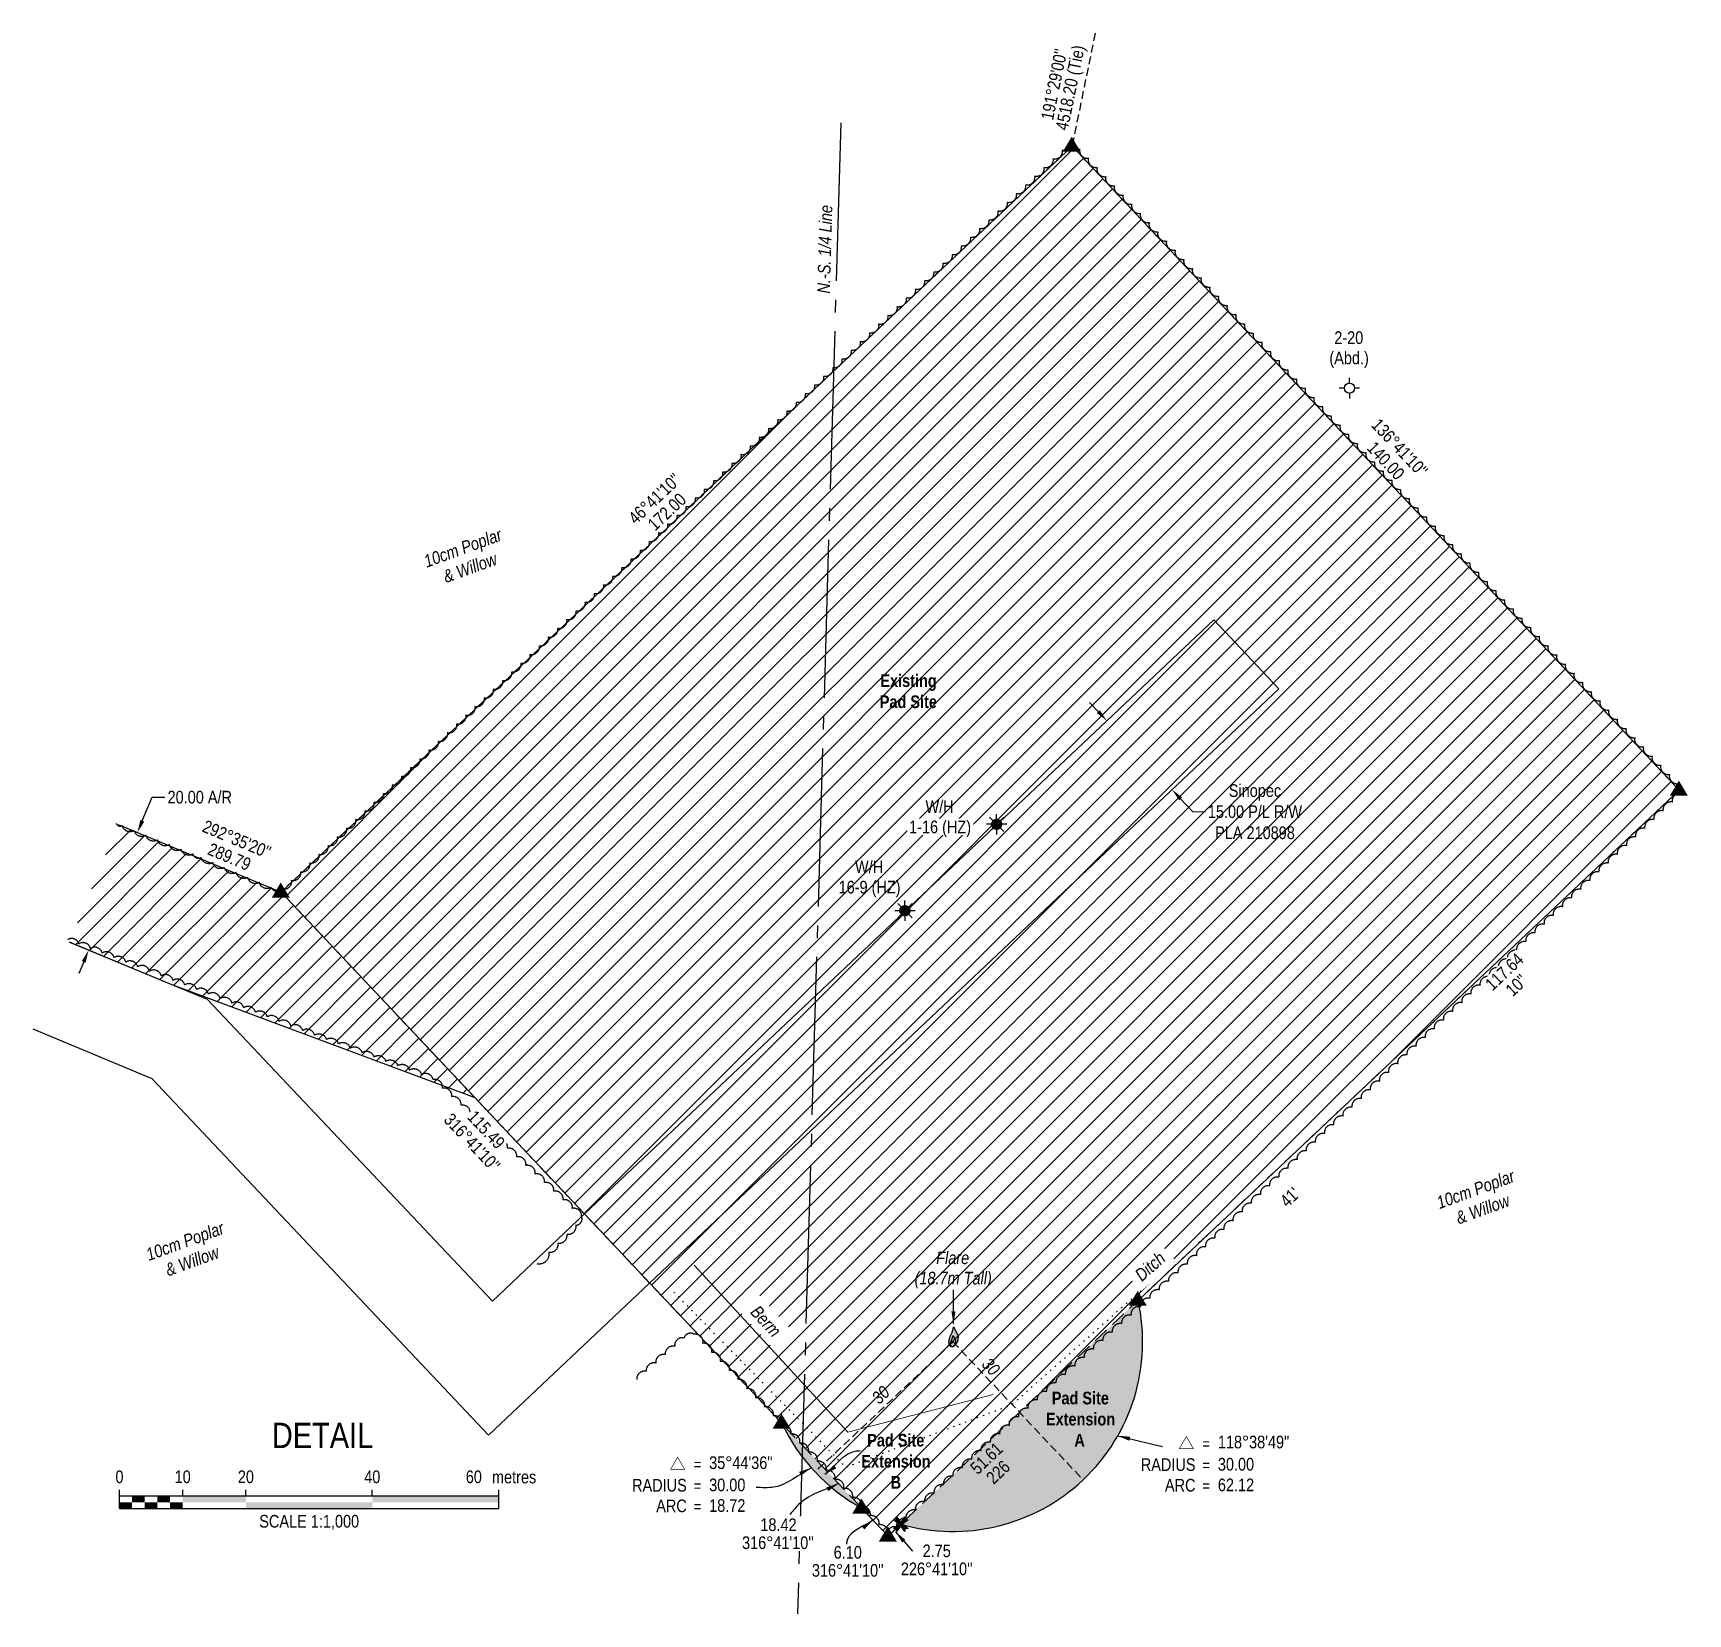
# Model space of a CAD drawing. Extents: x 368872 to 376095, y 6084698 to 6089875.
# Drawn here: x 371856 to 373164, y 6084698 to 6085948 of the extents above; entities that cross this region are included whole.
import ezdxf
from ezdxf.enums import TextEntityAlignment as Align

# ---------------------------------------------------------------- set-up
doc = ezdxf.new("R2010")
doc.units = 0
doc.header["$LTSCALE"] = 5
doc.header["$PDSIZE"] = 0.5
for name, pattern in [('0', [1, 1, 0]), ('foc-ACCESSROAD', [3.75, 2.5, -1.25]), ('foc-QUARTERLINE', [33, 25, -3, 2, -3]), ('foc-TIELINE', [1.875, 1.25, -0.625]), ('foc-TOPO', [1, 0.2, -0.8])]:
    doc.linetypes.add(name, pattern=pattern)
doc.layers.get('Defpoints').update_dxf_attribs({"color": 9})
for name, color, linetype, lineweight in [('AS-GENERAL', 48, 'Continuous', 18), ('C-RW-T', 13, 'Continuous', 9), ('C-WS-T', 13, 'Continuous', 9), ('F-RW-T', 190, 'Continuous', 9), ('T-TEXT', 48, 'Continuous', 18), ('T-TIE-T', 201, 'Continuous', 18)]:
    doc.layers.add(name, color=color, linetype=linetype, lineweight=lineweight)
for name, color, linetype in [('AS-SYMBOL', 7, 'Continuous'), ('C-RW', 13, 'Continuous'), ('C-WS', 13, 'foc-ACCESSROAD'), ('DETAIL-T', 7, 'Continuous'), ('F-WS-S', 190, 'Continuous'), ('L-BD', 7, 'Continuous'), ('L-BD1', 253, 'Continuous'), ('L-MON', 1, 'Continuous'), ('L-SECQ', 8, 'foc-QUARTERLINE'), ('L-TIE', 7, 'foc-TIELINE'), ('P-PROPOSED', 10, 'Continuous'), ('P-PROPOSED-EXISTING-H', 59, 'Continuous'), ('P-PROPOSED-H', 21, 'Continuous'), ('P-TXT', 4, 'Continuous'), ('T-BUSH', 110, '0'), ('T-BUSH-T', 110, 'Continuous'), ('T-GENERAL', 48, 'foc-TOPO'), ('T-TIE', 201, 'foc-TIELINE')]:
    doc.layers.add(name, color=color, linetype=linetype)
doc.styles.add('175L', font='ARIALN.TTF', dxfattribs={"height": 20})
doc.styles.add('80', font='ARIALN.TTF', dxfattribs={"height": 10})
doc.styles.add('80CG', font='ARIALN.TTF', dxfattribs={"height": 10})
doc.styles.add('80L', font='ARIALN.TTF', dxfattribs={"height": 10})
doc.styles.add('80LS', font='ARIALNI.TTF', dxfattribs={"height": 10})
doc.styles.add('MtXpl_Arial_Narrow', font='ARIALNI.TTF')
doc.dimstyles.new('Compass 5 000', dxfattribs={"dimscale": 5, "dimtxt": 9, "dimasz": 2, "dimexe": 0.2, "dimexo": 0.0625, "dimgap": 0.5, "dimtad": 0, "dimtih": 1, "dimtoh": 1, "dimzin": 0, "dimdsep": 46, "dimtxsty": '80CG', "dimcen": 0.1, "dimse1": 1, "dimse2": 1, "dimclrd": 256, "dimclrt": 256, "dimaunit": 1, "dimadec": 4, "dimazin": 0, "dimtfac": 0.06, "dimtofl": 0, "dimtmove": 0, "dimatfit": 1, "dimfxl": 0.2, "dimtolj": 1, "dimtzin": 0, "dimlwd": -1, "dimarcsym": 0})

# ---------------------------------------------------------------- blocks, each defined once
blk = doc.blocks.new('*D457')
at = {"layer": 'C-RW-T', "transparency": 16777216}
for p, q in [((372698.1, 6085411.8), (372691.2, 6085419)), ((372763.3, 6085342.7), (372773, 6085332.5)), ((372773, 6085332.5), (372783, 6085332.5))]:
    blk.add_line(p, q, dxfattribs=at)
for points in [[(372699.3, 6085412.9), (372696.9, 6085410.6), (372705, 6085404.5)], [(372764.5, 6085343.9), (372762.1, 6085341.6), (372756.5, 6085350)]]:
    blk.add_solid(points, dxfattribs=at)
at = {"layer": 'Defpoints', "color": 0, "transparency": 16777216}
for p in [(372756.5, 6085350), (372610.4, 6085315.2), (372661.9, 6085260.7)]:
    blk.add_point(p, dxfattribs=at)
at = {"layer": 'C-RW-T', "transparency": 16777216, "insert": (372822.1, 6085332.5), "char_height": 10, "attachment_point": 5, "style": '80CG'}
blk.add_mtext('\\A1;Sinopec\\P15.00 P/L R/W\\PPLA 210898', dxfattribs=at)
blk = doc.blocks.new('GAS')
h = blk.add_hatch(color=255)
h.dxf.hatch_style = 1
edge = h.paths.add_edge_path()
edge.add_arc((0, 0), 0.9, 0, 360)
for p, q in [((-0.81, 0), (-1.62, 0)), ((-0.57, 0.57), (-1.14, 1.14)), ((0, 0.81), (0, 1.62)), ((0.57, 0.57), (1.14, 1.14)), ((1.62, 0), (0.81, 0)), ((-0.57, -0.57), (-1.14, -1.14)), ((0, -0.81), (0, -1.62)), ((1.14, -1.14), (0.57, -0.57))]:
    blk.add_line(p, q)
blk.add_circle((0, 0), 0.8)
blk = doc.blocks.new('FLARE')
h = blk.add_hatch(color=255)
h.dxf.hatch_style = 1
h.paths.add_polyline_path([(0.16, 2.41, 0.114147), (0.13, 2.43), (0.11, 2.44, 0.261551), (0.01, 2.42), (0, 2.41, 0.131268), (-0.03, 2.37), (-0.04, 2.35, 0.041497), (-0.05, 2.33), (-0.05, 2.29, 0.015174), (-0.05, 2.29), (-0.06, 2.24, 0.004376), (-0.06, 2.24), (-0.07, 2.18), (-0.08, 2.11), (-0.09, 2.05), (-0.1, 1.98), (-0.12, 1.91), (-0.14, 1.83), (-0.17, 1.76), (-0.19, 1.68), (-0.22, 1.61), (-0.26, 1.53), (-0.29, 1.46), (-0.32, 1.39), (-0.36, 1.32), (-0.39, 1.25, 0.000505), (-0.39, 1.25), (-0.43, 1.18, 0.002398), (-0.43, 1.18), (-0.46, 1.1, 0.004177), (-0.46, 1.1), (-0.5, 1.03, 0.005735), (-0.5, 1.03), (-0.53, 0.95, 0.006994), (-0.53, 0.95), (-0.56, 0.87, 0.00791), (-0.57, 0.87), (-0.6, 0.78, 0.008323), (-0.6, 0.78), (-0.63, 0.69, 0.008095), (-0.63, 0.68), (-0.66, 0.59, 0.008067), (-0.66, 0.59), (-0.68, 0.49, 0.008387), (-0.68, 0.49), (-0.7, 0.39, 0.009056), (-0.71, 0.38), (-0.72, 0.28, 0.010123), (-0.72, 0.28), (-0.74, 0.18, 0.011689), (-0.74, 0.18), (-0.75, 0.08, 0.013925), (-0.75, 0.08), (-0.75, -0.02, 0.016488), (-0.75, -0.02), (-0.75, -0.11, 0.017255), (-0.75, -0.12), (-0.74, -0.2, 0.01735), (-0.74, -0.2), (-0.73, -0.28, 0.017311), (-0.73, -0.29), (-0.71, -0.36, 0.01715), (-0.71, -0.36), (-0.69, -0.43, 0.016886), (-0.69, -0.44), (-0.66, -0.5, 0.016546), (-0.66, -0.5), (-0.63, -0.56, 0.016164), (-0.63, -0.56), (-0.6, -0.61, 0.016329), (-0.6, -0.62), (-0.57, -0.66, 0.018828), (-0.57, -0.67), (-0.54, -0.71, 0.022087), (-0.53, -0.71), (-0.5, -0.75, 0.025345), (-0.49, -0.76), (-0.46, -0.78, 0.028234), (-0.45, -0.79), (-0.42, -0.82, 0.030298), (-0.41, -0.82), (-0.37, -0.84, 0.031129), (-0.36, -0.85), (-0.32, -0.86, 0.030544), (-0.31, -0.87), (-0.27, -0.88, 0.028465), (-0.26, -0.88), (-0.22, -0.89, 0.025311), (-0.21, -0.89), (-0.16, -0.89, 0.02283), (-0.15, -0.89), (-0.11, -0.89, 0.021226), (-0.1, -0.89), (-0.05, -0.88, 0.020401), (-0.04, -0.88), (0, -0.87, 0.020299), (0.01, -0.87), (0.05, -0.85, 0.020911), (0.06, -0.85), (0.11, -0.83, 0.022277), (0.11, -0.83), (0.15, -0.81, 0.023712), (0.16, -0.8), (0.2, -0.78, 0.022408), (0.21, -0.78), (0.24, -0.75, 0.01993), (0.25, -0.74), (0.28, -0.72, 0.017146), (0.28, -0.71), (0.31, -0.68, 0.014211), (0.32, -0.68), (0.35, -0.64, 0.011221), (0.35, -0.64), (0.37, -0.61, 0.008212), (0.38, -0.61), (0.4, -0.57, 0.005172), (0.4, -0.57), (0.42, -0.54, 0.002523), (0.43, -0.54), (0.45, -0.5, 0.001671), (0.45, -0.5), (0.47, -0.47, 0.001229), (0.47, -0.47), (0.49, -0.44, 0.00075), (0.49, -0.44), (0.51, -0.41, 0.00026), (0.51, -0.41), (0.54, -0.37), (0.56, -0.34), (0.58, -0.3), (0.61, -0.27), (0.63, -0.23, 0.001311), (0.63, -0.23), (0.66, -0.19, 0.003726), (0.66, -0.19), (0.69, -0.15, 0.006065), (0.69, -0.14), (0.72, -0.1, 0.008452), (0.72, -0.1), (0.74, -0.05, 0.010991), (0.75, -0.05), (0.77, 0, 0.013767), (0.77, 0), (0.79, 0.05, 0.016839), (0.8, 0.05), (0.81, 0.1, 0.019104), (0.82, 0.11), (0.83, 0.15, 0.016987), (0.83, 0.16), (0.84, 0.21, 0.013636), (0.84, 0.21), (0.85, 0.26, 0.010244), (0.85, 0.27), (0.86, 0.31, 0.006846), (0.86, 0.32), (0.86, 0.37, 0.003419), (0.86, 0.37), (0.86, 0.41), (0.87, 0.46), (0.87, 0.5), (0.88, 0.54), (0.88, 0.59), (0.89, 0.63, 0.001278), (0.89, 0.63), (0.89, 0.67, 0.004735), (0.89, 0.67), (0.9, 0.71, 0.008354), (0.9, 0.72), (0.9, 0.76, 0.012059), (0.9, 0.76), (0.9, 0.8, 0.015712), (0.9, 0.81), (0.9, 0.85, 0.018457), (0.9, 0.85), (0.9, 0.89, 0.018102), (0.9, 0.9), (0.89, 0.94, 0.016533), (0.89, 0.95), (0.88, 0.99, 0.014576), (0.88, 0.99), (0.87, 1.03, 0.012435), (0.86, 1.04), (0.85, 1.08, 0.010283), (0.85, 1.09), (0.83, 1.13, 0.00824), (0.83, 1.13), (0.81, 1.18, 0.00638), (0.81, 1.18), (0.78, 1.23, 0.004735), (0.78, 1.23), (0.76, 1.29, 0.003388), (0.75, 1.29), (0.73, 1.34, 0.002345), (0.73, 1.34), (0.7, 1.4, 0.001492), (0.7, 1.4), (0.67, 1.46, 0.000746), (0.67, 1.46), (0.63, 1.51), (0.6, 1.57), (0.57, 1.62), (0.55, 1.68), (0.52, 1.73), (0.49, 1.78), (0.47, 1.83), (0.45, 1.87), (0.42, 1.92), (0.4, 1.97), (0.38, 2.02), (0.35, 2.08, 0.000332), (0.35, 2.08), (0.33, 2.13, 0.001849), (0.33, 2.13), (0.3, 2.19, 0.0038), (0.3, 2.19), (0.27, 2.24, 0.006473), (0.27, 2.24), (0.25, 2.29, 0.010865), (0.24, 2.3), (0.22, 2.34, 0.019524), (0.22, 2.34), (0.19, 2.38, 0.041077), (0.18, 2.39)])
at = {"color": 48, "flags": 128}
for points in [[(0.11, -0.72), (0.07, -0.74), (0.03, -0.76), (-0.02, -0.77), (-0.07, -0.78), (-0.11, -0.79), (-0.16, -0.79), (-0.2, -0.79), (-0.25, -0.78), (-0.29, -0.77), (-0.32, -0.76), (-0.36, -0.74), (-0.4, -0.71), (-0.43, -0.68), (-0.46, -0.65), (-0.49, -0.61), (-0.52, -0.56), (-0.54, -0.51), (-0.57, -0.46), (-0.59, -0.4), (-0.61, -0.33), (-0.63, -0.26), (-0.64, -0.19), (-0.65, -0.11), (-0.65, -0.02), (-0.65, 0.07), (-0.64, 0.17), (-0.63, 0.27), (-0.61, 0.36), (-0.58, 0.46), (-0.56, 0.56), (-0.53, 0.66), (-0.5, 0.75), (-0.47, 0.83), (-0.44, 0.91), (-0.41, 0.99), (-0.37, 1.06), (-0.34, 1.13), (-0.3, 1.2), (-0.27, 1.27), (-0.23, 1.34), (-0.2, 1.42), (-0.16, 1.49), (-0.13, 1.57), (-0.1, 1.65), (-0.07, 1.73), (-0.04, 1.8), (-0.02, 1.88), (0, 1.96), (0.01, 2.03), (0.02, 2.1), (0.03, 2.17), (0.04, 2.22), (0.05, 2.27), (0.05, 2.31), (0.06, 2.34), (0.08, 2.35), (0.09, 2.34), (0.11, 2.32), (0.13, 2.29), (0.16, 2.25), (0.18, 2.2), (0.21, 2.14), (0.24, 2.09), (0.26, 2.03), (0.29, 1.98), (0.31, 1.93), (0.33, 1.88), (0.36, 1.83), (0.38, 1.78), (0.41, 1.73), (0.43, 1.68), (0.46, 1.63), (0.49, 1.58), (0.52, 1.52), (0.55, 1.47), (0.58, 1.41), (0.61, 1.35), (0.64, 1.3), (0.67, 1.24), (0.69, 1.19), (0.72, 1.14), (0.74, 1.09), (0.75, 1.05), (0.77, 1), (0.78, 0.96), (0.79, 0.92), (0.8, 0.88), (0.8, 0.84), (0.8, 0.8), (0.8, 0.76), (0.8, 0.72), (0.79, 0.68), (0.79, 0.64), (0.78, 0.6), (0.78, 0.56), (0.77, 0.51), (0.77, 0.47), (0.76, 0.42), (0.76, 0.37), (0.76, 0.33), (0.75, 0.28), (0.74, 0.23), (0.73, 0.18), (0.72, 0.13), (0.7, 0.09), (0.68, 0.04), (0.66, 0), (0.63, -0.05), (0.61, -0.09), (0.58, -0.13), (0.55, -0.17), (0.53, -0.21), (0.5, -0.25), (0.48, -0.28), (0.45, -0.32), (0.43, -0.35), (0.41, -0.38), (0.39, -0.42), (0.37, -0.45), (0.34, -0.48), (0.32, -0.51), (0.3, -0.55), (0.27, -0.58), (0.24, -0.61), (0.21, -0.64), (0.18, -0.67), (0.15, -0.7)], [(0.02, -0.75), (-0.01, -0.76), (-0.03, -0.77), (-0.05, -0.78), (-0.08, -0.78), (-0.11, -0.79), (-0.13, -0.79), (-0.16, -0.79), (-0.18, -0.78), (-0.2, -0.78), (-0.23, -0.77), (-0.25, -0.76), (-0.26, -0.74), (-0.28, -0.73), (-0.3, -0.71), (-0.32, -0.69), (-0.33, -0.66), (-0.35, -0.63), (-0.36, -0.6), (-0.37, -0.57), (-0.39, -0.53), (-0.4, -0.49), (-0.4, -0.45), (-0.41, -0.41), (-0.41, -0.36), (-0.41, -0.31), (-0.4, -0.25), (-0.39, -0.2), (-0.38, -0.14), (-0.37, -0.09), (-0.36, -0.03), (-0.34, 0.02), (-0.32, 0.07), (-0.31, 0.12), (-0.29, 0.16), (-0.27, 0.21), (-0.25, 0.25), (-0.23, 0.29), (-0.21, 0.33), (-0.19, 0.37), (-0.17, 0.41), (-0.15, 0.45), (-0.14, 0.49), (-0.12, 0.53), (-0.1, 0.58), (-0.08, 0.62), (-0.07, 0.66), (-0.06, 0.71), (-0.05, 0.75), (-0.04, 0.79), (-0.03, 0.83), (-0.03, 0.87), (-0.02, 0.9), (-0.02, 0.93), (-0.01, 0.95), (-0.01, 0.96), (0, 0.97), (0.01, 0.96), (0.02, 0.95), (0.03, 0.94), (0.04, 0.91), (0.06, 0.88), (0.07, 0.86), (0.09, 0.82), (0.1, 0.79), (0.12, 0.76), (0.13, 0.74), (0.14, 0.71), (0.16, 0.68), (0.17, 0.65), (0.18, 0.63), (0.2, 0.6), (0.21, 0.57), (0.23, 0.54), (0.25, 0.51), (0.26, 0.47), (0.28, 0.44), (0.3, 0.41), (0.31, 0.38), (0.33, 0.35), (0.34, 0.32), (0.36, 0.29), (0.37, 0.27), (0.38, 0.24), (0.39, 0.22), (0.39, 0.19), (0.4, 0.17), (0.4, 0.15), (0.41, 0.13), (0.41, 0.1), (0.41, 0.08), (0.4, 0.06), (0.4, 0.04), (0.4, 0.01), (0.39, -0.01), (0.39, -0.03), (0.39, -0.06), (0.39, -0.08), (0.38, -0.11), (0.38, -0.14), (0.38, -0.16), (0.38, -0.19), (0.37, -0.22), (0.37, -0.24), (0.36, -0.27), (0.35, -0.3), (0.34, -0.32), (0.32, -0.35), (0.31, -0.37), (0.3, -0.4), (0.28, -0.42), (0.27, -0.44), (0.25, -0.46), (0.24, -0.48), (0.22, -0.5), (0.21, -0.52), (0.2, -0.54), (0.19, -0.56), (0.17, -0.58), (0.16, -0.6), (0.15, -0.61), (0.14, -0.63), (0.12, -0.65), (0.11, -0.67), (0.09, -0.69), (0.08, -0.7), (0.06, -0.72), (0.04, -0.74)]]:
    blk.add_lwpolyline(points, close=True, dxfattribs=at)
blk = doc.blocks.new('GABD')
for p, q in [((-0.81, 0), (-1.62, 0)), ((0, 0.81), (0, 1.62)), ((1.62, 0), (0.81, 0)), ((0, -0.81), (0, -1.62))]:
    blk.add_line(p, q)
blk.add_circle((0, 0), 0.8)
blk = doc.blocks.new('STRIA')
blk.add_hatch(color=255).paths.add_polyline_path([(-0.04, 1.52), (-1.47, -0.87), (1.39, -0.87)])
blk = doc.blocks.new('STRIAA')
blk.add_blockref('STRIA', (0, 0))
blk = doc.blocks.new('STRIB')
at = {"color": 1}
blk.add_solid([(-1.12, -0.67), (-0.04, 1.13), (1.04, -0.67)], dxfattribs=at)
blk = doc.blocks.new('STRIBB')
blk.add_blockref('STRIB', (0, 0))
blk = doc.blocks.new('STRICC')
for name in ['STRIAA', 'STRIBB']:
    blk.add_blockref(name, (0, 0))
blk = doc.blocks.new('fdspike')
blk.add_blockref('STRICC', (0, 0))
blk = doc.blocks.new('TRIA')
blk.add_hatch(color=255).paths.add_polyline_path([(-0.04, 1.52), (-1.47, -0.87), (1.39, -0.87)])
blk = doc.blocks.new('TRIAA')
blk.add_blockref('TRIA', (0, 0))
blk = doc.blocks.new('TRIB')
at = {"color": 1}
blk.add_lwpolyline([(-1.12, -0.67), (-0.04, 1.13), (1.04, -0.67)], close=True, dxfattribs=at)
blk = doc.blocks.new('TRIBB')
blk.add_blockref('TRIB', (0, 0))
blk = doc.blocks.new('TRICC')
for name in ['TRIAA', 'TRIBB']:
    blk.add_blockref(name, (0, 0))
blk = doc.blocks.new('plspike')
blk.add_blockref('TRICC', (0, 0))
blk = doc.blocks.new('TEMP')
h = blk.add_hatch(color=255)
h.dxf.hatch_style = 1
h.paths.add_polyline_path([(0, 0.25), (-0.67, 1.15), (-0.67, 0.67), (-1.15, 0.67), (-0.25, 0), (-1.15, -0.67), (-0.67, -0.67), (-0.67, -1.15), (0, -0.25), (0.67, -1.15), (0.67, -0.67), (1.15, -0.67), (0.25, 0), (1.15, 0.67), (0.67, 0.67), (0.67, 1.15)])
h.paths.add_polyline_path([(0.57, 0.85), (0.57, 0.57), (0.85, 0.57), (0.08, 0), (0.85, -0.57), (0.57, -0.57), (0.57, -0.85), (0, -0.08), (-0.57, -0.85), (-0.57, -0.57), (-0.85, -0.57), (-0.08, 0), (-0.85, 0.57), (-0.57, 0.57), (-0.57, 0.85), (0, 0.08)], flags=16)
h = blk.add_hatch(color=1)
h.dxf.hatch_style = 1
h.paths.add_polyline_path([(0, 0.08), (-0.57, 0.85), (-0.57, 0.57), (-0.85, 0.57), (-0.08, 0), (-0.85, -0.57), (-0.57, -0.57), (-0.57, -0.85), (0, -0.08), (0.57, -0.85), (0.57, -0.57), (0.85, -0.57), (0.08, 0), (0.85, 0.57), (0.57, 0.57), (0.57, 0.85)])
at = {"color": 1}
for p, q in [((-0.08, 0), (0.08, 0)), ((0, 0.08), (0, -0.08))]:
    blk.add_line(p, q, dxfattribs=at)
at = {"color": 255, "flags": 128}
blk.add_lwpolyline([(-0.25, 0), (-1.15, 0.67), (-0.67, 0.67), (-0.67, 1.15), (0, 0.25), (0.67, 1.15), (0.67, 0.67), (1.15, 0.67), (0.25, 0), (1.15, -0.67), (0.67, -0.67), (0.67, -1.15), (0, -0.25), (-0.67, -1.15), (-0.67, -0.67), (-1.15, -0.67)], close=True, dxfattribs=at)
at = {"color": 1, "flags": 128}
blk.add_lwpolyline([(-0.08, 0), (-0.85, 0.57), (-0.57, 0.57), (-0.57, 0.85), (0, 0.08), (0.57, 0.85), (0.57, 0.57), (0.85, 0.57), (0.08, 0), (0.85, -0.57), (0.57, -0.57), (0.57, -0.85), (0, -0.08), (-0.57, -0.85), (-0.57, -0.57), (-0.85, -0.57)], close=True, dxfattribs=at)
blk = doc.blocks.new('curve')
at = {"const_width": 0.1}
blk.add_lwpolyline([(-4.99, 5.39), (-6.08, 3.49), (-3.89, 3.49)], close=True, dxfattribs=at)
at = {"style": '80'}
for p in [(-2.44, 3.36), (-2.44, -0.04), (-2.44, -3.3)]:
    blk.add_text('=', height=1.8, dxfattribs=at).set_placement(p)
for s, p in [('RADIUS', (-3.54, -0.05)), ('ARC', (-3.54, -3.31))]:
    blk.add_text(s, height=2, dxfattribs=at).set_placement(p, align=Align.RIGHT)
for tag, p in [('DELTA', (0, 3.52)), ('CURVE_RADIUS', (0, 0)), ('ARC_LENGTH', (0, -3.26))]:
    blk.add_attdef(tag, p, '', height=2, dxfattribs=at)
blk = doc.blocks.new('*U314')
at = {"color": 0}
for p, q in [((-150, 0), (-150, 15)), ((-100, 10), (-100, 15)), ((-50, 10), (-50, 15)), ((50, 10), (50, 15)), ((150.2, 0), (150.2, 15)), ((-150, 10), (150.2, 10)), ((-150, 0), (150.2, 0))]:
    blk.add_line(p, q, dxfattribs=at)
for points in [[(-150, 5), (-140, 5), (-150, 0), (-140, 0)], [(-140, 10), (-130, 10), (-140, 5), (-130, 5)], [(-130, 5), (-120, 5), (-130, 0), (-120, 0)], [(-120, 10), (-110, 10), (-120, 5), (-110, 5)], [(-110, 5), (-100, 5), (-110, 0), (-100, 0)], [(-100, 10), (-50, 10), (-100, 5), (-50, 5)], [(-50, 5), (50, 5), (-50, 0), (50, 0)], [(50, 10), (150.2, 10), (50, 5), (150.2, 5)]]:
    blk.add_solid(points, dxfattribs=at)
at = {"color": 0, "style": '80'}
blk.add_text('metres', height=10, dxfattribs=at).set_placement((162.2, 20), align=Align.CENTER)
at = {"color": 0, "char_height": 10, "style": '80'}
for s, insert, attachment_point in [('0', (-150, 30.2), 2), ('10', (-100, 30.2), 2), ('20', (-50, 30.2), 2), ('40', (50, 30.2), 2), ('60', (136.7, 30.2), 3), ('SCALE 1:1,000', (0.1, -5), 2)]:
    blk.add_mtext(s, dxfattribs=dict(at, insert=insert, attachment_point=attachment_point))
blk = doc.blocks.new('*D472')
at = {"layer": 'Defpoints', "color": 0, "transparency": 16777216}
for p in [(371928.9, 6085320), (371938.3, 6085316.1), (371890.2, 6085226.9)]:
    blk.add_point(p, dxfattribs=at)
at = {"layer": 'P-TXT', "transparency": 16777216}
for p, q in [((371942.1, 6085325.4), (371949.9, 6085344)), ((371949.9, 6085344), (371959.9, 6085344)), ((371895.8, 6085213.8), (371892, 6085204.5))]:
    blk.add_line(p, q, dxfattribs=at)
for points in [[(371940.6, 6085326), (371943.7, 6085324.7), (371938.3, 6085316.1)], [(371894.3, 6085214.4), (371897.3, 6085213.1), (371899.6, 6085223)]]:
    blk.add_solid(points, dxfattribs=at)
at = {"layer": 'P-TXT', "transparency": 16777216, "insert": (371987.6, 6085344), "char_height": 10, "attachment_point": 5, "style": '80CG'}
blk.add_mtext('\\A1;20.00 A/R', dxfattribs=at)

msp = doc.modelspace()

# ---------------------------------------------------------------- hatches: boundary and pattern name
at = {"layer": 'P-PROPOSED-EXISTING-H'}
h = msp.add_hatch(dxfattribs=at)
h.set_pattern_fill('ANSI31', color=256, scale=3.496472, style=0)
h.set_pattern_definition([(45, (-1977.735, 1835.338), (-7.849802476, 7.849802476), [])])
h.paths.add_polyline_path([(372531.964, 6084759.724), (373157.608, 6085349.586), (372677.488, 6085858.831), (372051.844, 6085268.969)])
h = msp.add_hatch(dxfattribs=at)
h.set_pattern_fill('ANSI31', color=256, scale=3.496472, style=0)
h.set_pattern_definition([(45, (111.761, 1839.369), (-7.849802476, 7.849802476), [])])
h.paths.add_polyline_path([(371923.172, 6085322.408), (372051.844, 6085268.969), (372205.319, 6085106.184), (371963.68, 6085196.352), (371884.442, 6085229.319)])
at = {"layer": 'P-PROPOSED-H'}
h = msp.add_hatch(color=256, dxfattribs=at)
h.dxf.hatch_style = 1
edge = h.paths.add_edge_path()
edge.add_arc((372583.323, 6084913.297), 149.955, -106.00831, 12.638609, ccw=False)
edge.add_line((372541.969, 6084769.157), (372729.662, 6084946.125))
edge.add_line((372729.662, 6084946.125), (372729.644, 6084946.107))
h = msp.add_hatch(color=256, dxfattribs=at)
h.dxf.hatch_style = 1
edge = h.paths.add_edge_path()
edge.add_line((372511.048, 6084781.909), (372447.911, 6084848.877))
edge.add_arc((372583.323, 6084913.297), 149.955, 205.442128, 241.185491)

# ---------------------------------------------------------------- linework, layer by layer
at = {"layer": 'AS-GENERAL', "flags": 128}
msp.add_lwpolyline([(372378.609, 6084974.064), (372500.019, 6084841.879), (372615.084, 6084871.594)], dxfattribs=at)
at = {"layer": 'C-RW'}
msp.add_lwpolyline([(371884.442, 6085229.319), (371993.438, 6085184.393), (372218.992, 6084945.552), (372291.674, 6085014.19), (372789.548, 6085484.364), (372841.026, 6085429.853), (372343.153, 6084959.679), (372215.959, 6084839.561), (371949.882, 6085121.314), (371855.781, 6085160.506)], dxfattribs=at)
at = {"layer": 'C-WS', "flags": 128}
msp.add_lwpolyline([(372531.964, 6084759.724), (373157.608, 6085349.586), (372677.488, 6085858.831), (372051.844, 6085268.969)], close=True, dxfattribs=at)
at = {"layer": 'L-SECQ', "flags": 128}
msp.add_lwpolyline([(372494.527, 6085877.38), (372460.303, 6084698.169)], dxfattribs=at)
at = {"layer": 'L-TIE'}
msp.add_line((372695.659, 6085948.283), (372677.488, 6085858.831), dxfattribs=at)
at = {"layer": 'P-PROPOSED'}
msp.add_line((372729.662, 6084946.125), (372729.644, 6084946.107), dxfattribs=at)
at = {"layer": 'P-PROPOSED', "flags": 128}
msp.add_lwpolyline([(372729.645, 6084946.1), (373157.608, 6085349.586), (372677.488, 6085858.831), (372051.844, 6085268.969), (372447.911, 6084848.877, 0.15723676), (372511.048, 6084781.909), (372531.964, 6084759.724), (372541.969, 6084769.157)], format="xyb", dxfattribs=at)
at = {"layer": 'P-PROPOSED'}
msp.add_lwpolyline([(371923.172, 6085322.408), (372051.844, 6085268.969), (372205.319, 6085106.184), (371963.68, 6085196.352), (371884.442, 6085229.319)], dxfattribs=at)
msp.add_arc((372583.323, 6084913.297), 149.955, 253.99169, 12.638609, dxfattribs=at)
at = {"layer": 'T-BUSH', "flags": 128}
for points in [[(372333.442, 6084883.58, -0.52056705), (372340.941, 6084890.192, -0.52056705), (372348.439, 6084896.803, -0.52056705), (372355.937, 6084903.415, -0.52056705), (372363.436, 6084910.027, -0.52056705), (372370.934, 6084916.638, -0.52056705), (372378.289, 6084919.548, -0.52056705), (372385.253, 6084912.376, -0.52056705), (372392.217, 6084905.203, -0.52056705), (372399.18, 6084898.031, -0.52056705), (372406.144, 6084890.858, -0.52056705), (372413.108, 6084883.686, -0.52056705), (372420.072, 6084876.513, -0.52056705), (372427.036, 6084869.341, -0.52056705), (372434, 6084862.168, -0.52056705), (372440.964, 6084854.996, -0.52056705), (372447.927, 6084847.823, -0.52056705), (372454.891, 6084840.651, -0.52056705), (372461.855, 6084833.479, -0.52056705), (372468.819, 6084826.306, -0.52056705), (372475.783, 6084819.134, -0.52056705), (372482.747, 6084811.961, -0.52056705), (372489.711, 6084804.789, -0.52056705), (372496.675, 6084797.616, -0.52056705), (372503.638, 6084790.444, -0.52056705), (372510.602, 6084783.271, -0.52056705), (372517.566, 6084776.099, -0.52056705), (372524.53, 6084768.926, -0.52056705), (372531.494, 6084761.754, -0.52056705), (372538.867, 6084767.073, -0.52056705), (372546.286, 6084773.774, -0.52056705), (372553.705, 6084780.475, -0.52056705), (372561.124, 6084787.175, -0.52056705), (372568.543, 6084793.876, -0.52056705), (372575.962, 6084800.577, -0.52056705), (372583.381, 6084807.277, -0.52056705), (372590.8, 6084813.978, -0.52056705), (372598.219, 6084820.679, -0.52056705), (372605.638, 6084827.38, -0.52056705), (372613.056, 6084834.08, -0.52056705), (372620.475, 6084840.781, -0.52056705), (372627.894, 6084847.482, -0.52056705), (372635.313, 6084854.182, -0.52056705), (372642.732, 6084860.883, -0.52056705), (372650.151, 6084867.584, -0.52056705), (372657.57, 6084874.285, -0.52056705), (372664.989, 6084880.985, -0.52056705), (372672.408, 6084887.686, -0.52056705), (372679.827, 6084894.387, -0.52056705), (372687.245, 6084901.087, -0.52056705), (372694.664, 6084907.788, -0.52056705), (372702.083, 6084914.489, -0.52056705), (372709.502, 6084921.189, -0.52056705), (372716.921, 6084927.89, -0.52056705), (372724.34, 6084934.591, -0.52056705), (372731.759, 6084941.292, -0.52056705), (372739.178, 6084947.992, -0.52056705), (372746.597, 6084954.693, -0.52056705), (372754.016, 6084961.394, -0.52056705), (372761.434, 6084968.094, -0.52056705), (372768.83, 6084974.82, -0.52056705), (372776.066, 6084981.718, -0.52056705), (372783.302, 6084988.616, -0.52056705), (372790.537, 6084995.515, -0.52056705), (372797.773, 6085002.413, -0.52056705), (372805.008, 6085009.311, -0.52056705), (372812.244, 6085016.209, -0.52056705), (372819.48, 6085023.108, -0.52056705), (372826.715, 6085030.006, -0.52056705), (372833.951, 6085036.904, -0.52056705), (372841.186, 6085043.802, -0.52056705), (372848.422, 6085050.701, -0.52056705), (372855.658, 6085057.599, -0.52056705), (372862.893, 6085064.497, -0.52056705), (372870.129, 6085071.395, -0.52056705), (372877.364, 6085078.294, -0.52056705), (372884.6, 6085085.192, -0.52056705), (372891.835, 6085092.09, -0.52056705), (372899.071, 6085098.988, -0.52056705), (372906.307, 6085105.886, -0.52056705), (372913.542, 6085112.785, -0.52056705), (372920.778, 6085119.683, -0.52056705), (372928.013, 6085126.581, -0.52056705), (372935.249, 6085133.479, -0.52056705), (372942.485, 6085140.378, -0.52056705), (372949.72, 6085147.276, -0.52056705), (372956.956, 6085154.174, -0.52056705), (372964.191, 6085161.072, -0.52056705), (372971.427, 6085167.971, -0.52056705), (372978.663, 6085174.869, -0.52056705), (372985.898, 6085181.767, -0.52056705), (372993.134, 6085188.665, -0.52056705), (373000.369, 6085195.564, -0.52056705), (373007.605, 6085202.462, -0.52056705), (373014.841, 6085209.36, -0.52056705), (373022.076, 6085216.258, -0.52056705), (373029.312, 6085223.157, -0.52056705), (373036.547, 6085230.055, -0.52056705), (373043.783, 6085236.953, -0.52056705), (373051.019, 6085243.851, -0.52056705), (373058.254, 6085250.75, -0.52056705), (373065.49, 6085257.648, -0.52056705), (373072.725, 6085264.546, -0.52056705), (373079.961, 6085271.444, -0.52056705), (373087.197, 6085278.343, -0.52056705), (373094.432, 6085285.241, -0.52056705), (373101.668, 6085292.139, -0.52056705), (373108.903, 6085299.037, -0.52056705), (373116.139, 6085305.935, -0.52056705), (373123.374, 6085312.834, -0.52056705), (373130.61, 6085319.732, -0.52056705), (373137.846, 6085326.63, -0.52056705), (373145.081, 6085333.528, -0.52056705), (373152.317, 6085340.427, -0.52056705), (373159.552, 6085347.325, -0.52056705), (373156.989, 6085354.484, -0.52056705), (373150.13, 6085361.757, -0.52056705), (373143.272, 6085369.031, -0.52056705), (373136.413, 6085376.304, -0.52056705), (373129.555, 6085383.577, -0.52056705), (373122.696, 6085390.851, -0.52056705), (373115.838, 6085398.124, -0.52056705), (373108.979, 6085405.397, -0.52056705), (373102.121, 6085412.671, -0.52056705), (373095.262, 6085419.944, -0.52056705), (373088.404, 6085427.217, -0.52056705), (373081.546, 6085434.49, -0.52056705), (373074.687, 6085441.764, -0.52056705), (373067.829, 6085449.037, -0.52056705), (373060.97, 6085456.31, -0.52056705), (373054.112, 6085463.584, -0.52056705), (373047.253, 6085470.857, -0.52056705), (373040.395, 6085478.13, -0.52056705), (373033.536, 6085485.404, -0.52056705), (373026.678, 6085492.677, -0.52056705), (373019.819, 6085499.95, -0.52056705), (373012.961, 6085507.224, -0.52056705), (373006.103, 6085514.497, -0.52056705), (372999.244, 6085521.77, -0.52056705), (372992.386, 6085529.044, -0.52056705), (372985.527, 6085536.317, -0.52056705), (372978.669, 6085543.59, -0.52056705), (372971.81, 6085550.864, -0.52056705), (372964.952, 6085558.137, -0.52056705), (372958.093, 6085565.41, -0.52056705), (372951.235, 6085572.683, -0.52056705), (372944.376, 6085579.957, -0.52056705), (372937.518, 6085587.23, -0.52056705), (372930.659, 6085594.503, -0.52056705), (372923.801, 6085601.777, -0.52056705), (372916.943, 6085609.05, -0.52056705), (372910.084, 6085616.323, -0.52056705), (372903.226, 6085623.597, -0.52056705), (372896.367, 6085630.87, -0.52056705), (372889.509, 6085638.143, -0.52056705), (372882.65, 6085645.417, -0.52056705), (372875.792, 6085652.69, -0.52056705), (372868.933, 6085659.963, -0.52056705), (372862.075, 6085667.237, -0.52056705), (372855.216, 6085674.51, -0.52056705), (372848.358, 6085681.783, -0.52056705), (372841.5, 6085689.057, -0.52056705), (372834.641, 6085696.33, -0.52056705), (372827.783, 6085703.603, -0.52056705), (372820.924, 6085710.877, -0.52056705), (372814.066, 6085718.15, -0.52056705), (372807.207, 6085725.423, -0.52056705), (372800.349, 6085732.696, -0.52056705), (372793.49, 6085739.97, -0.52056705), (372786.632, 6085747.243, -0.52056705), (372779.773, 6085754.516, -0.52056705), (372772.915, 6085761.79, -0.52056705), (372766.057, 6085769.063, -0.52056705), (372759.198, 6085776.336, -0.52056705), (372752.34, 6085783.61, -0.52056705), (372745.481, 6085790.883, -0.52056705), (372738.623, 6085798.156, -0.52056705), (372731.764, 6085805.43, -0.52056705), (372724.906, 6085812.703, -0.52056705), (372718.047, 6085819.976, -0.52056705), (372711.189, 6085827.25, -0.52056705), (372704.33, 6085834.523, -0.52056705), (372697.472, 6085841.796, -0.52056705), (372690.614, 6085849.07, -0.52056705), (372683.755, 6085856.343, -0.52056705), (372676.863, 6085862.416, -0.52056705), (372669.605, 6085855.54, -0.52056705), (372662.348, 6085848.665, -0.52056705), (372655.09, 6085841.79, -0.52056705), (372647.833, 6085834.915, -0.52056705), (372640.575, 6085828.04, -0.52056705), (372633.318, 6085821.165, -0.52056705), (372626.06, 6085814.289, -0.52056705), (372618.803, 6085807.414, -0.52056705), (372611.545, 6085800.539, -0.52056705), (372604.287, 6085793.664, -0.52056705), (372597.03, 6085786.789, -0.52056705), (372589.772, 6085779.914, -0.52056705), (372582.515, 6085773.038, -0.52056705), (372575.257, 6085766.163, -0.52056705), (372568, 6085759.288, -0.52056705), (372560.742, 6085752.413, -0.52056705), (372553.485, 6085745.538, -0.52056705), (372546.227, 6085738.663, -0.52056705), (372538.97, 6085731.787, -0.52056705), (372531.712, 6085724.912, -0.52056705), (372524.455, 6085718.037, -0.52056705), (372517.197, 6085711.162, -0.52056705), (372509.94, 6085704.287, -0.52056705), (372502.682, 6085697.412, -0.52056705), (372495.425, 6085690.537, -0.52056705), (372488.167, 6085683.661, -0.52056705), (372480.91, 6085676.786, -0.52056705), (372473.652, 6085669.911, -0.52056705), (372466.394, 6085663.036, -0.52056705), (372459.137, 6085656.161, -0.52056705), (372451.879, 6085649.286, -0.52056705), (372444.622, 6085642.41, -0.52056705), (372437.364, 6085635.535, -0.52056705), (372430.107, 6085628.66, -0.52056705), (372422.849, 6085621.785, -0.52056705), (372415.592, 6085614.91, -0.52056705), (372408.334, 6085608.035, -0.52056705), (372401.077, 6085601.159, -0.52056705), (372393.819, 6085594.284, -0.52056705), (372386.562, 6085587.409, -0.52056705), (372379.304, 6085580.534, -0.52056705), (372372.047, 6085573.659, -0.52056705), (372364.789, 6085566.784, -0.52056705), (372357.532, 6085559.908, -0.52056705), (372350.274, 6085553.033, -0.52056705), (372343.016, 6085546.158, -0.52056705), (372335.759, 6085539.283, -0.52056705), (372328.501, 6085532.408, -0.52056705), (372321.244, 6085525.533, -0.52056705), (372313.986, 6085518.657, -0.52056705), (372306.729, 6085511.782, -0.52056705), (372299.471, 6085504.907, -0.52056705), (372292.214, 6085498.032, -0.52056705), (372284.956, 6085491.157, -0.52056705), (372277.699, 6085484.282, -0.52056705), (372270.441, 6085477.407, -0.52056705), (372263.184, 6085470.531, -0.52056705), (372255.926, 6085463.656, -0.52056705), (372248.669, 6085456.781, -0.52056705), (372241.411, 6085449.906, -0.52056705), (372234.154, 6085443.031, -0.52056705), (372226.896, 6085436.156, -0.52056705), (372219.639, 6085429.28, -0.52056705), (372212.381, 6085422.405, -0.52056705), (372205.123, 6085415.53, -0.52056705), (372197.866, 6085408.655, -0.52056705), (372190.608, 6085401.78, -0.52056705), (372183.351, 6085394.905, -0.52056705), (372176.093, 6085388.029, -0.52056705), (372168.836, 6085381.154, -0.52056705), (372161.578, 6085374.279, -0.52056705), (372154.321, 6085367.404, -0.52056705), (372147.063, 6085360.529, -0.52056705), (372139.806, 6085353.654, -0.52056705), (372132.548, 6085346.778, -0.52056705), (372125.291, 6085339.903, -0.52056705), (372118.033, 6085333.028, -0.52056705), (372110.776, 6085326.153, -0.52056705), (372103.518, 6085319.278, -0.52056705), (372096.261, 6085312.403, -0.52056705), (372089.003, 6085305.527, -0.52056705), (372081.745, 6085298.652, -0.52056705), (372074.488, 6085291.777, -0.52056705), (372067.23, 6085284.902, -0.52056705), (372059.973, 6085278.027, -0.52056705), (372052.715, 6085271.152, -0.52056705), (372043.947, 6085272.715, -0.52056705), (372034.754, 6085276.645, -0.52056705), (372025.562, 6085280.574, -0.52056705), (372016.369, 6085284.503, -0.52056705), (372007.177, 6085288.432, -0.52056705), (371997.984, 6085292.361, -0.52056705), (371988.792, 6085296.291, -0.52056705), (371982.203, 6085299.107, -0.52056705)], [(371982.138, 6085299.134, -0.52056705), (371972.855, 6085302.846, -0.52056705), (371963.573, 6085306.559, -0.52056705), (371954.291, 6085310.271, -0.52056705), (371945.009, 6085313.983, -0.52056705), (371935.727, 6085317.696, -0.52056705), (371926.445, 6085321.408, -0.52056705), (371921.744, 6085323.288, -0.52056705)], [(372078.318, 6085155.902, 0.52056705), (372068.993, 6085159.506, 0.52056705), (372059.668, 6085163.109, 0.52056705), (372050.343, 6085166.713, 0.52056705), (372041.018, 6085170.317, 0.52056705), (372031.694, 6085173.92, 0.52056705), (372022.369, 6085177.524, 0.52056705), (372013.044, 6085181.128, 0.52056705), (372003.719, 6085184.732, 0.52056705), (371994.394, 6085188.335, 0.52056705), (371985.069, 6085191.939, 0.52056705), (371975.744, 6085195.543, 0.52056705), (371966.42, 6085199.146, 0.52056705), (371957.095, 6085202.75, 0.52056705), (371947.77, 6085206.354, 0.52056705), (371938.445, 6085209.957, 0.52056705), (371929.12, 6085213.561, 0.52056705), (371919.795, 6085217.165, 0.52056705), (371910.47, 6085220.768, 0.52056705), (371901.146, 6085224.372, 0.52056705), (371891.821, 6085227.976, 0.52056705), (371883.158, 6085231.324, 0.52056705)], [(372078.364, 6085155.885, -0.52056705), (372087.746, 6085152.434, -0.52056705), (372097.129, 6085148.983, -0.52056705), (372106.511, 6085145.532, -0.52056705), (372115.893, 6085142.081, -0.52056705), (372125.276, 6085138.63, -0.52056705), (372134.658, 6085135.179, -0.52056705), (372144.041, 6085131.728, -0.52056705), (372153.423, 6085128.277, -0.52056705), (372162.806, 6085124.826, -0.52056705), (372171.941, 6085120.972, -0.52056705), (372179.276, 6085114.179, -0.52056705), (372186.61, 6085107.386, -0.52056705), (372193.945, 6085100.593, -0.52056705), (372201.279, 6085093.8, -0.52056705), (372208.614, 6085087.007, -0.52056705), (372215.948, 6085080.214, -0.52056705), (372223.283, 6085073.421, -0.52056705), (372230.617, 6085066.628, -0.52056705), (372237.952, 6085059.835, -0.52056705), (372245.286, 6085053.042, -0.52056705), (372252.621, 6085046.249, -0.52056705), (372259.955, 6085039.456, -0.52056705), (372267.29, 6085032.663, -0.52056705), (372274.624, 6085025.87, -0.52056705), (372281.959, 6085019.077, -0.52056705), (372289.293, 6085012.285, -0.52056705), (372284.831, 6085005.27, -0.52056705), (372277.757, 6084998.206, -0.52056705), (372270.683, 6084991.142, -0.52056705), (372263.609, 6084984.078, -0.52056705), (372254.405, 6084974.887, -0.52056705)]]:
    msp.add_lwpolyline(points, format="xyb", dxfattribs=at)
at = {"layer": 'T-GENERAL', "flags": 128}
msp.add_lwpolyline([(372362.449, 6084952.679), (372498.329, 6084814.204), (372630.014, 6084863.784), (372760.034, 6084978.664)], dxfattribs=at)
at = {"layer": 'T-TIE'}
for q in [(372474.214, 6084810.429), (372686.193, 6084804.191)]:
    msp.add_line((372583.323, 6084913.297), q, dxfattribs=at)

# ---------------------------------------------------------------- block references
at = {"layer": 'AS-SYMBOL', "xscale": 4.998488650000008, "yscale": 4.998488650000008, "zscale": 4.998488650000008}
for name, p in [('GAS', (372617.819, 6085322.569)), ('GAS', (372545.294, 6085254.254)), ('FLARE', (372583.323, 6084913.297))]:
    msp.add_blockref(name, p, dxfattribs=at)
at = {"layer": 'DETAIL-T', "xscale": 0.99969773, "yscale": 0.99969773, "zscale": 0.99969773}
msp.add_blockref('*U314', (372074.043, 6084781.42), dxfattribs=at)
at = {"layer": 'F-WS-S', "xscale": 4.998488650000008, "yscale": 4.998488650000008, "zscale": 4.998488650000008}
msp.add_blockref('GABD', (372896.8, 6085667.448), dxfattribs=at)
at = {"layer": 'L-BD1', "xscale": 4.998488650000013, "yscale": 4.998488650000013, "zscale": 4.998488650000013}
for p, values in [((372792.76, 6084811.501), {'DELTA': '118%%d38\'49"', 'CURVE_RADIUS': '30.00', 'ARC_LENGTH': '62.12'}), ((372390.442, 6084795.167), {'DELTA': '35%%d44\'36"', 'CURVE_RADIUS': '30.00', 'ARC_LENGTH': '18.72'})]:
    msp.add_blockref('curve', p, dxfattribs=at).add_auto_attribs(values)
at = {"layer": 'L-MON', "xscale": 4.998488650000008, "yscale": 4.998488650000008, "zscale": 4.998488650000008}
for name, p in [('fdspike', (372677.359, 6085858.754)), ('fdspike', (373157.529, 6085349.539)), ('fdspike', (372051.844, 6085268.969)), ('plspike', (372447.889, 6084848.914)), ('plspike', (372511.019, 6084781.874)), ('TEMP', (372541.969, 6084769.157)), ('fdspike', (372531.964, 6084759.724))]:
    msp.add_blockref(name, p, dxfattribs=at)

# ---------------------------------------------------------------- texts
at = {"layer": 'C-WS-T', "insert": (372492.165, 6085293.96), "char_height": 9.99698, "width": 48.39369, "attachment_point": 1, "line_spacing_factor": 0.961801, "style": '175L'}
msp.add_mtext('\\pi13.62364;W/H\\P\\pi0.66371;16-9 (HZ)', dxfattribs=at)
at = {"layer": 'DETAIL-T', "color": 3, "insert": (372084.699, 6084839.35), "char_height": 19.994, "width": 223.79036, "attachment_point": 5, "style": '80CG'}
msp.add_mtext('DETAIL', dxfattribs=at)
at = {"layer": 'F-RW-T', "insert": (372880.563, 6085712.462), "char_height": 9.99698, "width": 30.5887, "attachment_point": 1, "line_spacing_factor": 0.961801, "style": '175L'}
msp.add_mtext('\\pi4.2779;2-20\\P\\pi0.39436;(Abd.)', dxfattribs=at)
at = {"layer": 'L-BD', "style": '80L'}
for s, p in [("191°29'00''", (372663.16, 6085907.705)), ('4518.20 (Tie)', (372677.121, 6085904.872))]:
    msp.add_text(s, height=9.99698, rotation=78.5275, dxfattribs=at).set_placement(p, align=Align.MIDDLE)
at = {"layer": 'L-BD1', "style": '80L'}
for s, height, rotation, p in [("136°41'10''", 9.99698, 313.3138, (372936.578, 6085620.456)), ('140.00', 9.997, 313.3138, (372925.667, 6085610.169)), ("46°41'10''", 9.997, 43.3138, (372347.265, 6085580.126)), ('172.00', 9.997, 43.3138, (372357.037, 6085569.761)), ("292°35'20''", 9.99698, 337.3416, (372016.84, 6085310.791)), ('289.79', 9.997, 337.3416, (372011.063, 6085296.953)), ("10''", 9.997, 43.3138, (373028.878, 6085195.39)), ("316°41'10''", 9.99698, 313.3138, (372202.983, 6085071.067))]:
    msp.add_text(s, height=height, rotation=rotation, dxfattribs=at).set_placement(p, align=Align.MIDDLE)
msp.add_text("41'", height=9.997, rotation=43.31381, dxfattribs=at).set_placement((372847.713, 6085019.016))
at = {"layer": 'L-BD1', "insert": (372595.73, 6084814.867), "char_height": 9.99698, "width": 26.64038, "attachment_point": 1, "rotation": 43.31381, "line_spacing_factor": 0.855, "style": '80L'}
msp.add_mtext('\\pi0.27843;51.61\\P\\pi4.19948;226', dxfattribs=at)
at = {"layer": 'L-BD1', "char_height": 9.99698, "width": 56.29035, "attachment_point": 1, "line_spacing_factor": 0.855, "style": '80L'}
for s, insert in [("\\pi17.48673;6.10\\P\\pi0.27843;316°41'10''", (372471.418, 6084751.852)), ("\\pi17.39808;2.75\\P\\pi0.21024;226°41'10''", (372541.851, 6084753.037))]:
    msp.add_mtext(s, dxfattribs=dict(at, insert=insert))
at = {"layer": 'L-SECQ', "insert": (372476.908, 6085777.528), "char_height": 9.99698, "width": 69.84014, "attachment_point": 2, "rotation": 88.337593, "style": '80L'}
msp.add_mtext('\\A1;{\\fArial Narrow|b0|i1|c0|p34;N.-S. 1/4 Line}', dxfattribs=at)
at = {"layer": 'P-TXT', "char_height": 9.99698, "attachment_point": 1, "style": '80L'}
for s, width, insert in [('\\pi2.20145;{\\fArial Narrow|b1|i0|c0|p34;Existing\\P\\pi1.73774;Pad Site}', 47.38444, (372523.644, 6085441.168)), ('\\pi5.07575;{\\fArial Narrow|b1|i0|c0|p34;Pad Site\\P\\pi0.46937;Extension\\P\\pi22.91483;A}', 54.06046, (372656.333, 6084873.867)), ('\\pi5.07575;{\\fArial Narrow|b1|i0|c0|p34;Pad Site\\P\\pi0.46937;Extension\\P\\pi23.59675;B}', 54.06046, (372510.345, 6084840.499))]:
    msp.add_mtext_dynamic_manual_height_columns(s, width=width, gutter_width=249.924, heights=[0], dxfattribs=dict(at, insert=insert))
at = {"layer": 'T-BUSH-T', "char_height": 9.99698, "width": 65.38719, "attachment_point": 2, "rotation": 20, "style": '80LS'}
for insert in [(372193.911, 6085545.879), (372994.853, 6085038.68), (371974.207, 6084997.614)]:
    msp.add_mtext('10cm Poplar\\P& Willow', dxfattribs=dict(at, insert=insert))
at = {"layer": 'T-TEXT', "insert": (372552.357, 6084984.745), "char_height": 9.99698, "width": 60.5319, "attachment_point": 1, "line_spacing_factor": 0.961801, "style": '175L'}
msp.add_mtext('\\pi17.64016;{\\fArial Narrow|b0|i1|c0|p34;Flare\\P\\pi0.53415;(18.7m Tall)}', dxfattribs=at)
at = {"layer": 'T-TIE-T', "char_height": 9.99698, "width": 12.94738, "attachment_point": 1, "line_spacing_factor": 0.961801, "style": '175L'}
for insert, rotation in [((372612.297, 6084902.07), 313.315149), ((372517.801, 6084870.38), 43.31381)]:
    msp.add_mtext('\\pi0.36367;{\\fArial Narrow|b0|i1|c0|p34;30}', dxfattribs=dict(at, insert=insert, rotation=rotation))

# ---------------------------------------------------------------- dimensions: what is measured, and where the dimension line sits
at = {"layer": 'C-RW-T'}
dim = msp.add_linear_dim(base=(372756.46, 6085349.982), p1=(372610.432, 6085315.186), p2=(372661.925, 6085260.677), angle=313.370192, text='Sinopec\\P15.00 P/L R/W\\PPLA 210898', dimstyle='Compass 5 000', dxfattribs=at)
dim.commit()
dim.dimension.update_dxf_attribs({"geometry": '*D457', "text_midpoint": (372822.053, 6085332.508), "dimtype": 161})
at = {"layer": 'P-TXT'}
dim = msp.add_linear_dim(base=(371938.3, 6085316.126), p1=(371890.234, 6085226.909), p2=(371928.907, 6085320.026), angle=67.446326, text='20.00 A/R', dimstyle='Compass 5 000', dxfattribs=at)
dim.commit()
dim.dimension.update_dxf_attribs({"geometry": '*D472', "text_midpoint": (371987.62, 6085344.02), "dimtype": 161})

# ---------------------------------------------------------------- leaders
at = {"layer": 'L-BD1', "path_type": 1}
for points in [[(372713.312, 6084839.02), (372749.02, 6084830.576)], [(372471.256, 6084813.624), (372441.495, 6084798.317), (372427.729, 6084798.042)], [(372520.047, 6084772.364), (372499.645, 6084756.524), (372498.952, 6084753.406)], [(372537.827, 6084763.172), (372551.349, 6084747.675)]]:
    msp.add_leader(points, dimstyle='Compass 5 000', override={"dimgap": 0.5, "dimtad": 0}, dxfattribs=at)
at = {"layer": 'P-TXT', "path_type": 1}
msp.add_leader([(372481.918, 6084808.647), (372506.884, 6084827.047), (372510.162, 6084827.299)], dimstyle='Compass 5 000', override={"dimgap": 0.5, "dimtad": 0}, dxfattribs=at)
at = {"layer": 'T-TEXT', "path_type": 1}
msp.add_leader([(372583.637, 6084927.485), (372583.637, 6084954.393)], dimstyle='Compass 5 000', override={"dimgap": 0.5, "dimtad": 0}, dxfattribs=at)

# ---------------------------------------------------------------- next in the draw order: texts
at = {"layer": 'C-WS-T', "insert": (372548.592, 6085325.519), "char_height": 9.997, "width": 49.23423, "attachment_point": 1, "style": '175L', "bg_fill": 3, "box_fill_scale": 1.15, "bg_fill_color": 256, "bg_fill_true_color": 256, "bg_fill_transparency": 0}
msp.add_mtext('1-16 (HZ)', dxfattribs=at)
at = {"layer": 'L-BD1', "char_height": 9.997, "attachment_point": 2, "style": '80L', "bg_fill": 3, "box_fill_scale": 1.15, "bg_fill_color": 256, "bg_fill_true_color": 256, "bg_fill_transparency": 0}
for s, insert, width, rotation in [('117.64', (373015.873, 6085209.667), 34.56431, 43.3138), ('115.49', (372217.822, 6085084.569), 34.61204, 313.3138)]:
    msp.add_mtext(s, dxfattribs=dict(at, insert=insert, width=width, rotation=rotation))
at = {"layer": 'L-BD1', "insert": (372416.199, 6084773.725), "char_height": 9.99698, "width": 56.29035, "attachment_point": 1, "line_spacing_factor": 0.855, "style": '80L', "bg_fill": 3, "box_fill_scale": 1.15, "bg_fill_color": 256, "bg_fill_true_color": 256, "bg_fill_transparency": 0}
msp.add_mtext("\\pi14.73177;18.42\\P\\pi0.27843;316°41'10''", dxfattribs=at)
at = {"layer": 'T-TEXT', "char_height": 9.997, "attachment_point": 1, "style": 'MtXpl_Arial_Narrow', "bg_fill": 2}
for s, insert, width, rotation in [('Ditch', (372726.089, 6084968.084), 25.9039, 41.462411), ('Berm', (372429.752, 6084943.096), 27.26774, 312.567023)]:
    msp.add_mtext(s, dxfattribs=dict(at, insert=insert, width=width, rotation=rotation))

# ---------------------------------------------------------------- next in the draw order: block references
at = {"layer": 'L-MON', "xscale": 4.998488650000008, "yscale": 4.998488650000008, "zscale": 4.998488650000008}
msp.add_blockref('plspike', (372729.644, 6084946.144), dxfattribs=at)

# ---------------------------------------------------------------- next in the draw order: texts
at = {"layer": 'C-WS-T', "insert": (372561.552, 6085341.537), "char_height": 9.997, "width": 22.36923, "attachment_point": 1, "style": '175L'}
msp.add_mtext('W/H', dxfattribs=at)

# ---------------------------------------------------------------- next in the draw order: leaders
at = {"layer": 'L-BD1', "path_type": 1}
msp.add_leader([(372492.778, 6084801.287), (372462.135, 6084785.561), (372454.343, 6084776.908)], dimstyle='Compass 5 000', override={"dimgap": 0.5, "dimtad": 0}, dxfattribs=at)

doc.saveas('drawing.dxf')
